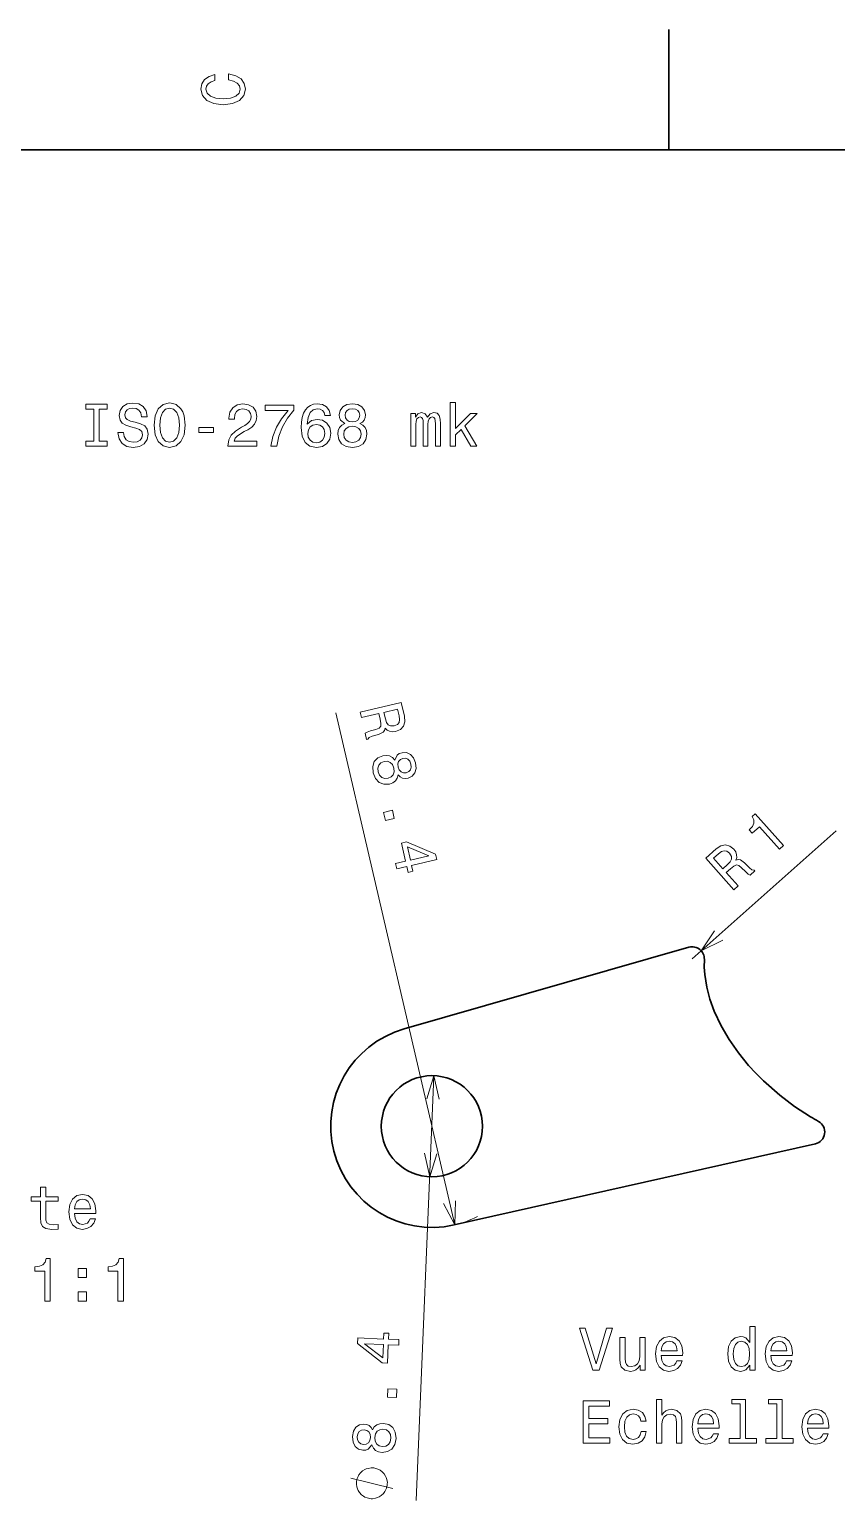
# Model space of a CAD drawing. Extents: x 0 to 297, y 0 to 210.
# Drawn here: x 95.4 to 162.4, y 87.9 to 210 of the extents above; entities that cross this region are included whole.
import ezdxf

# ---------------------------------------------------------------- set-up
doc = ezdxf.new("R2010")
doc.units = 0

msp = doc.modelspace()

# ---------------------------------------------------------------- linework, layer by layer
at = {"color": 7, "lineweight": 35, "ltscale": 0.25}
msp.add_line((148.5, 200), (148.5, 210), dxfattribs=at)
at = {"color": 7, "lineweight": 35}
for p, q in [((287, 200), (10, 200)), ((150.172577, 133.792969), (126.504784, 127.011353)), ((130.660187, 110.740669), (160.668304, 117.483749))]:
    msp.add_line(p, q, dxfattribs=at)
at = {"color": 7, "lineweight": 13}
for p, q in [((130.722748, 110.754974), (120.831398, 153.252991)), ((127.527107, 87.858185), (128.992935, 123.132683))]:
    msp.add_line(p, q, dxfattribs=at)
at = {"color": 7, "lineweight": 13, "ltscale": 0.4}
msp.add_line((150.448029, 132.83165), (162.397568, 143.471603), dxfattribs=at)
at = {"color": 7, "lineweight": 13}
for points in [[(111.93206, 205.817017), (112.35569, 205.716141), (112.658287, 205.549713), (112.844887, 205.317734), (112.905403, 205.045395), (112.814629, 204.71759), (112.54229, 204.460388), (112.098488, 204.28891), (111.483215, 204.233429), (110.872986, 204.28891), (110.424141, 204.455338), (110.151802, 204.71254), (110.055984, 205.045395), (110.106415, 205.287476), (110.247627, 205.494247), (110.474571, 205.655624), (110.787247, 205.766571), (110.787247, 206.245682), (110.308144, 206.094391), (109.94503, 205.832138), (109.718086, 205.474075), (109.637398, 205.045395), (109.763474, 204.510818), (110.116501, 204.10231), (110.696472, 203.840057), (111.483215, 203.749283), (112.269958, 203.840057), (112.84993, 204.10231), (113.208, 204.510818), (113.329041, 205.045395), (113.233215, 205.51442), (112.965927, 205.892654), (112.527161, 206.159943), (111.93206, 206.301163)], [(100.734573, 175.815155), (100.089035, 175.815155), (100.089035, 175.391525), (101.844078, 175.391525), (101.844078, 175.815155), (101.198547, 175.815155), (101.198547, 178.467896), (101.844078, 178.467896), (101.844078, 178.891525), (100.089035, 178.891525), (100.089035, 178.467896), (100.734573, 178.467896)], [(103.205757, 176.546417), (102.746819, 176.546417), (102.847687, 176.011841), (103.099846, 175.618469), (103.488174, 175.381439), (104.012672, 175.2957), (104.532127, 175.376389), (104.920456, 175.598297), (105.167572, 175.946274), (105.258347, 176.405212), (105.182701, 176.818756), (104.970886, 177.086044), (104.627945, 177.262558), (104.169014, 177.393692), (103.775642, 177.489502), (103.518433, 177.600464), (103.372185, 177.761841), (103.32679, 178.014008), (103.372185, 178.240952), (103.503304, 178.412415), (103.705032, 178.528412), (103.982414, 178.568756), (104.264832, 178.518326), (104.486732, 178.382156), (104.632988, 178.155212), (104.70359, 177.84758), (105.162529, 177.84758), (105.162529, 177.857666), (105.081833, 178.331726), (104.844803, 178.684753), (104.471603, 178.906662), (103.967285, 178.9823), (103.51339, 178.906662), (103.160362, 178.694839), (102.933418, 178.367035), (102.85273, 177.943405), (102.918289, 177.565155), (103.109932, 177.307953), (103.412529, 177.136475), (103.826073, 177.005356), (104.234573, 176.889359), (104.542213, 176.778412), (104.728813, 176.617035), (104.794373, 176.354782), (104.733856, 176.087494), (104.577515, 175.885757), (104.340485, 175.759674), (104.032845, 175.71933), (103.689903, 175.774811), (103.427658, 175.936188), (103.26123, 176.198441)], [(105.7425, 177.141525), (105.833282, 176.354782), (106.095528, 175.774811), (106.504028, 175.416748), (107.038612, 175.2957), (107.568153, 175.416748), (107.981697, 175.774811), (108.238899, 176.354782), (108.334717, 177.141525), (108.238899, 177.923233), (108.127945, 178.240952), (107.981697, 178.503204), (107.568153, 178.861267), (107.315987, 178.952042), (107.038612, 178.98735), (106.498985, 178.861267), (106.090485, 178.50824), (105.833282, 177.928268)], [(106.226654, 177.141525), (106.282127, 177.751755), (106.448555, 178.200607), (106.705757, 178.472931), (107.038612, 178.568756), (107.366417, 178.472931), (107.623627, 178.195557), (107.790054, 177.746719), (107.850571, 177.141525), (107.790054, 176.531296), (107.623627, 176.082443), (107.366417, 175.81012), (107.038612, 175.71933), (106.705757, 175.81012), (106.448555, 176.082443), (106.282127, 176.526245)], [(111.880112, 175.391525), (114.285736, 175.391525), (114.285736, 175.825241), (112.384438, 175.825241), (112.490349, 176.062271), (112.671906, 176.258957), (113.231697, 176.617035), (113.529251, 176.768326), (113.862106, 176.985184), (114.099136, 177.23735), (114.235306, 177.534897), (114.285736, 177.872787), (114.199997, 178.296417), (113.962967, 178.629272), (113.599854, 178.841095), (113.130836, 178.916748), (112.646683, 178.831009), (112.278534, 178.593979), (112.041496, 178.215729), (111.960808, 177.716446), (111.960808, 177.645844), (112.419739, 177.645844), (112.419739, 177.686188), (112.465126, 178.029129), (112.601295, 178.281296), (112.818153, 178.442673), (113.105621, 178.498154), (113.398125, 178.447723), (113.614983, 178.32164), (113.756195, 178.124954), (113.806625, 177.877838), (113.771324, 177.645844), (113.675507, 177.449158), (113.514122, 177.277695), (113.292221, 177.126389), (112.994667, 176.965012), (112.500435, 176.652328), (112.152451, 176.319473), (111.945679, 175.916016), (111.880112, 175.406662)], [(115.445679, 175.391525), (115.955048, 175.391525), (116.121475, 176.223663), (116.413979, 177.00032), (116.827522, 177.721497), (117.367149, 178.397293), (117.367149, 178.815872), (114.966576, 178.815872), (114.966576, 178.356949), (116.883003, 178.356949), (116.328247, 177.676102), (115.90966, 176.965012), (115.617149, 176.208527)], [(120.393089, 177.948441), (120.297272, 178.356949), (120.075363, 178.659531), (119.73243, 178.851181), (119.28862, 178.916748), (118.991074, 178.881439), (118.733864, 178.785614), (118.50692, 178.629272), (118.315277, 178.407379), (118.163986, 178.130005), (118.053032, 177.792099), (117.98243, 177.393692), (117.962257, 176.944839), (118.042946, 176.228699), (118.290062, 175.709244), (118.688477, 175.396576), (119.233147, 175.290665), (119.722343, 175.381439), (120.095543, 175.618469), (120.337616, 175.991669), (120.423347, 176.465729), (120.337616, 176.944839), (120.105629, 177.312988), (119.747559, 177.544983), (119.303749, 177.625671), (118.824646, 177.524811), (118.466576, 177.23735), (118.542229, 177.792099), (118.703606, 178.190521), (118.950729, 178.427551), (119.293663, 178.50824), (119.54583, 178.467896), (119.737473, 178.361984), (119.863548, 178.185471), (119.929115, 177.948441)], [(121.593384, 177.277695), (121.336174, 177.136475), (121.15966, 176.939789), (121.048714, 176.692673), (121.013412, 176.395126), (121.094101, 175.946274), (121.326088, 175.598297), (121.70433, 175.376389), (122.218742, 175.290665), (122.728104, 175.376389), (123.106346, 175.598297), (123.338341, 175.946274), (123.424072, 176.395126), (123.383728, 176.692673), (123.277817, 176.939789), (123.09626, 177.136475), (122.844101, 177.277695), (123.04583, 177.398727), (123.187042, 177.565155), (123.272774, 177.766891), (123.303032, 178.014008), (123.222343, 178.37207), (123.010529, 178.659531), (122.667587, 178.84613), (122.218742, 178.916748), (121.764847, 178.84613), (121.421913, 178.659531), (121.205055, 178.37207), (121.129402, 178.014008), (121.154617, 177.766891), (121.240356, 177.565155)], [(121.608513, 177.973663), (121.648857, 178.195557), (121.76989, 178.367035), (121.961533, 178.472931), (122.218742, 178.51329), (122.470901, 178.472931), (122.662544, 178.367035), (122.783585, 178.195557), (122.828972, 177.973663), (122.783585, 177.746719), (122.662544, 177.570206), (122.470901, 177.454208), (122.218742, 177.4189), (121.961533, 177.459244), (121.76989, 177.570206), (121.648857, 177.746719)], [(130.343384, 175.391525), (130.787201, 175.391525), (130.787201, 176.344696), (131.25116, 176.793549), (132.048004, 175.391525), (132.547272, 175.391525), (131.553772, 177.101181), (132.572495, 178.099731), (132.012695, 178.099731), (130.787201, 176.879272), (130.787201, 179.012558), (130.343384, 179.012558)], [(119.934158, 176.460693), (119.878677, 176.14296), (119.737473, 175.900894), (119.510521, 175.739502), (119.228104, 175.689072), (118.930557, 175.739502), (118.703606, 175.895844), (118.557358, 176.137924), (118.511963, 176.455643), (118.562401, 176.768326), (118.703606, 177.005356), (118.9356, 177.156662), (119.248276, 177.212128), (119.520615, 177.156662), (119.737473, 177.010406), (119.878677, 176.773376)], [(127.070335, 175.391525), (127.478836, 175.391525), (127.478836, 177.202042), (127.504051, 177.47438), (127.579697, 177.671066), (127.695694, 177.787064), (127.846992, 177.832443), (127.968025, 177.792099), (128.048721, 177.691238), (128.089066, 177.51976), (128.104187, 177.292816), (128.104187, 175.391525), (128.487488, 175.391525), (128.487488, 177.202042), (128.512695, 177.46933), (128.588348, 177.666016), (128.709381, 177.787064), (128.860687, 177.832443), (128.98172, 177.792099), (129.062408, 177.691238), (129.112839, 177.292816), (129.112839, 175.391525), (129.521332, 175.391525), (129.521332, 177.262558), (129.496124, 177.650894), (129.415436, 177.948441), (129.254059, 178.130005), (128.991791, 178.195557), (128.684174, 178.094696), (128.447144, 177.802185), (128.260529, 178.089645), (127.947853, 178.195557), (127.660393, 178.094696), (127.463707, 177.812271), (127.463707, 178.099731), (127.070335, 178.099731)], [(109.464409, 176.546417), (110.684868, 176.546417), (110.684868, 176.944839), (109.464409, 176.944839)], [(121.497559, 176.405212), (121.542946, 176.672501), (121.689201, 176.874237), (121.916145, 177.005356), (122.218742, 177.050751), (122.516289, 177.005356), (122.74324, 176.874237), (122.889488, 176.672501), (122.939926, 176.405212), (122.889488, 176.117752), (122.74324, 175.900894), (122.516289, 175.759674), (122.218742, 175.714294), (121.916145, 175.759674), (121.689201, 175.900894), (121.542946, 176.117752)], [(122.868507, 153.323242), (122.974831, 152.866425), (124.414024, 153.201401), (124.522636, 152.734772), (124.587929, 152.387497), (124.569458, 152.155365), (124.434807, 151.999756), (124.156433, 151.883179), (123.720078, 151.755737), (123.437134, 151.658813), (123.278931, 151.559845), (123.398972, 151.044098), (123.492302, 151.065826), (123.603539, 151.210815), (123.849815, 151.309555), (124.391945, 151.471985), (124.780205, 151.650375), (124.881622, 151.793076), (124.933792, 151.991623), (125.102318, 151.82373), (125.306244, 151.726196), (125.542953, 151.688095), (125.810143, 151.719208), (126.206741, 151.884018), (126.470459, 152.152512), (126.581665, 152.520142), (126.542625, 152.977081), (126.27739, 154.116653)], [(126.095383, 153.007614), (126.135651, 152.701126), (126.091484, 152.468201), (125.950432, 152.295563), (125.690567, 152.188477), (125.394241, 152.17128), (125.19146, 152.263885), (125.050453, 152.469269), (124.953865, 152.772995), (124.831543, 153.298584), (125.966202, 153.562668)], [(125.733673, 149.333572), (125.537834, 149.552078), (125.306259, 149.679413), (125.040421, 149.731445), (124.742615, 149.69838), (124.323746, 149.518036), (124.037407, 149.213211), (123.907028, 148.79451), (123.940132, 148.274063), (124.139107, 147.797394), (124.440971, 147.479294), (124.832489, 147.33223), (125.289085, 147.350479), (125.56974, 147.457214), (125.786423, 147.616394), (125.936829, 147.837814), (126.017204, 148.115417), (126.180817, 147.946381), (126.374924, 147.846573), (126.590836, 147.808792), (126.838379, 147.835342), (127.168839, 147.995102), (127.400803, 148.266571), (127.504799, 148.642883), (127.471817, 149.096054), (127.300156, 149.522125), (127.04068, 149.813828), (126.71154, 149.959885), (126.345642, 149.952393), (126.110672, 149.871811), (125.933632, 149.742584)], [(124.86219, 149.229126), (125.132813, 149.245514), (125.362442, 149.148788), (125.541595, 148.957474), (125.654404, 148.67305), (125.677643, 148.372955), (125.601379, 148.122192), (125.438057, 147.934021), (125.189156, 147.82431), (124.897743, 147.808258), (124.653374, 147.90155), (124.464394, 148.090576), (124.352737, 148.370087), (124.328354, 148.675095), (124.414436, 148.928146), (124.592499, 149.119751)], [(126.414955, 149.476608), (126.640228, 149.48761), (126.834671, 149.4086), (126.981262, 149.245956), (127.078865, 149.004593), (127.096733, 148.749847), (127.037025, 148.539185), (126.897453, 148.382431), (126.69162, 148.287918), (126.460289, 148.280685), (126.260941, 148.358551), (126.104515, 148.518921), (126.01297, 148.7565), (125.993965, 149.016159), (126.058578, 149.227966), (126.203064, 149.385864)], [(124.806404, 144.997086), (124.964172, 144.319229), (125.696053, 144.489578), (125.538284, 145.167419)], [(157.679321, 141.948364), (158.022064, 142.253555), (155.677811, 144.886353), (155.421692, 144.658295), (155.558472, 144.368179), (155.560379, 144.093018), (155.433716, 143.818161), (155.174286, 143.533142), (155.412399, 143.265732), (156.022583, 143.809036)], [(125.79509, 140.749237), (125.89798, 140.307159), (126.742828, 140.503799), (126.85601, 140.017517), (127.24897, 140.108978), (127.135788, 140.595261), (129.233185, 141.083435), (129.12915, 141.530411), (126.723503, 142.544617), (126.291252, 142.444016), (126.639938, 140.945877)], [(126.780235, 142.122879), (128.560501, 141.392883), (127.032898, 141.037338)], [(153.892899, 138.57692), (154.243179, 138.888809), (153.260544, 139.992401), (153.618362, 140.311005), (153.892075, 140.53447), (154.104752, 140.629303), (154.305817, 140.585495), (154.541351, 140.396805), (154.86203, 140.074585), (155.082489, 139.872482), (155.245071, 139.780899), (155.640564, 140.133041), (155.576843, 140.204605), (155.396301, 140.232941), (155.191772, 140.401962), (154.789795, 140.800339), (154.447403, 141.055939), (154.273575, 141.076736), (154.074265, 141.027573), (154.141083, 141.255875), (154.129166, 141.481613), (154.049393, 141.707703), (153.894241, 141.92746), (153.559799, 142.196884), (153.197861, 142.300034), (152.821823, 142.221817), (152.43924, 141.968933), (151.565399, 141.190872)], [(152.626373, 141.561584), (152.876251, 141.743561), (153.101929, 141.816223), (153.321014, 141.774933), (153.539368, 141.597961), (153.696213, 141.345963), (153.711899, 141.123596), (153.599014, 140.90152), (153.378494, 140.671402), (152.975464, 140.312561), (152.20076, 141.182617)], [(96.309654, 112.71125), (96.309654, 111.354622), (96.339912, 110.915855), (96.481125, 110.613266), (96.76355, 110.436752), (97.242653, 110.376236), (97.767151, 110.401451), (97.767151, 110.784737), (97.383865, 110.754471), (97.035873, 110.794823), (96.849281, 110.920898), (96.768585, 111.132713), (96.753464, 111.430267), (96.753464, 112.71125), (97.767151, 112.71125), (97.767151, 113.089485), (96.753464, 113.089485), (96.753464, 113.881279), (96.309654, 113.881279), (96.309654, 113.089485), (95.543083, 113.089485), (95.543083, 112.71125)], [(99.138901, 111.697556), (100.914124, 111.697556), (100.919159, 111.904327), (100.83847, 112.484299), (100.61657, 112.918022), (100.263542, 113.180267), (99.794525, 113.276085), (99.335587, 113.175224), (98.982559, 112.892799), (98.755615, 112.433868), (98.674927, 111.828682), (98.75058, 111.208366), (98.977524, 110.754471), (99.3255, 110.472054), (99.779388, 110.376236), (100.172768, 110.441795), (100.495529, 110.613266), (100.732559, 110.885597), (100.868729, 111.248711), (100.42997, 111.248711), (100.339188, 111.046982), (100.208069, 110.895683), (99.834869, 110.774651), (99.547409, 110.830124), (99.330551, 111.006638), (99.189331, 111.294098), (99.138901, 111.682426)], [(99.138901, 112.070755), (99.194382, 112.418739), (99.330551, 112.675941), (99.537323, 112.832283), (99.809654, 112.887756), (100.07695, 112.832283), (100.283722, 112.675941), (100.409798, 112.418739), (100.455185, 112.070755)], [(96.667725, 104.425224), (97.126656, 104.425224), (97.126656, 107.950439), (96.783722, 107.950439), (96.69294, 107.642807), (96.511383, 107.436035), (96.234009, 107.314995), (95.850723, 107.274651), (95.850723, 106.91658), (96.667725, 106.91658)], [(102.739769, 104.425224), (103.1987, 104.425224), (103.1987, 107.950439), (102.855759, 107.950439), (102.764984, 107.642807), (102.583427, 107.436035), (102.306046, 107.314995), (101.92276, 107.274651), (101.92276, 106.91658), (102.739769, 106.91658)], [(99.446541, 106.381996), (100.142502, 106.381996), (100.142502, 107.133438), (99.446541, 107.133438)], [(99.446541, 104.425224), (100.142502, 104.425224), (100.142502, 105.176666), (99.446541, 105.176666)], [(126.061691, 100.764252), (126.080536, 101.217751), (125.213852, 101.253769), (125.234581, 101.752617), (124.831467, 101.769371), (124.810738, 101.270523), (122.659142, 101.359932), (122.640083, 100.90139), (124.687721, 99.281837), (125.131142, 99.263412), (125.195007, 100.80027)], [(143.329346, 102.184715), (142.451813, 99.20417), (141.549088, 102.184715), (141.069977, 102.184715), (142.199661, 98.679672), (142.703979, 98.679672), (143.808441, 102.184715)], [(146.531784, 101.387886), (146.087982, 101.387886), (146.087982, 99.824486), (146.037552, 99.461372), (145.891296, 99.199127), (145.664352, 99.037743), (145.366806, 98.987312), (145.129776, 99.027657), (144.97847, 99.148689), (144.892746, 99.355461), (144.872574, 99.647972), (144.872574, 101.387886), (144.428772, 101.387886), (144.428772, 99.607628), (144.443893, 99.249557), (144.539719, 98.952003), (144.83223, 98.679672), (145.301239, 98.583855), (145.553406, 98.619156), (145.770264, 98.70993), (145.956863, 98.866272), (146.108154, 99.093216), (146.108154, 98.679672), (146.531784, 98.679672)], [(147.86824, 99.905174), (149.643463, 99.905174), (149.648499, 100.111946), (149.56781, 100.691917), (149.345917, 101.125641), (148.992889, 101.387886), (148.523865, 101.483704), (148.064926, 101.382843), (147.711899, 101.100418), (147.484955, 100.641487), (147.404266, 100.036301), (147.479919, 99.415985), (147.706863, 98.96209), (148.05484, 98.679672), (148.508728, 98.583855), (148.9021, 98.649414), (149.224869, 98.820885), (149.461899, 99.093216), (149.598068, 99.456329), (149.159317, 99.456329), (149.068527, 99.254601), (148.937408, 99.103302), (148.564209, 98.982269), (148.276749, 99.037743), (148.059891, 99.214256), (147.918671, 99.501717), (147.86824, 99.890045)], [(155.216232, 99.098259), (155.216232, 98.679672), (155.660034, 98.679672), (155.660034, 102.300713), (155.221268, 102.300713), (155.221268, 100.974342), (154.883377, 101.357628), (154.676605, 101.448402), (154.439575, 101.483704), (154.010895, 101.382843), (153.67804, 101.100418), (153.461182, 100.64653), (153.385544, 100.036301), (153.461182, 99.426071), (153.67804, 98.967133), (154.010895, 98.679672), (154.439575, 98.583855), (154.676605, 98.619156), (154.888412, 98.70993)], [(156.976318, 99.905174), (158.751526, 99.905174), (158.756577, 100.111946), (158.675888, 100.691917), (158.453979, 101.125641), (158.100952, 101.387886), (157.631927, 101.483704), (157.173004, 101.382843), (156.819977, 101.100418), (156.593033, 100.641487), (156.512344, 100.036301), (156.587982, 99.415985), (156.814926, 98.96209), (157.162918, 98.679672), (157.616806, 98.583855), (158.010178, 98.649414), (158.332947, 98.820885), (158.569977, 99.093216), (158.706146, 99.456329), (158.26738, 99.456329), (158.176605, 99.254601), (158.045471, 99.103302), (157.672287, 98.982269), (157.384811, 99.037743), (157.167953, 99.214256), (157.026749, 99.501717), (156.976318, 99.890045)], [(124.745621, 99.70343), (123.224808, 100.882141), (124.791893, 100.817017)], [(147.86824, 100.278374), (147.923721, 100.626358), (148.059891, 100.88356), (148.266663, 101.039902), (148.539001, 101.095375), (148.80629, 101.039902), (149.013062, 100.88356), (149.139145, 100.626358), (149.184525, 100.278374)], [(154.515213, 101.085289), (154.807724, 101.014687), (155.029633, 100.818001), (155.160751, 100.490189), (155.211182, 100.036301), (155.160751, 99.57737), (155.029633, 99.249557), (154.807724, 99.047829), (154.515213, 98.982269), (154.237839, 99.047829), (154.026031, 99.249557), (153.884811, 99.582413), (153.839432, 100.036301), (153.884811, 100.485146), (154.026031, 100.812958), (154.237839, 101.014687)], [(156.976318, 100.278374), (157.031784, 100.626358), (157.167953, 100.88356), (157.374725, 101.039902), (157.647064, 101.095375), (157.914352, 101.039902), (158.121124, 100.88356), (158.247208, 100.626358), (158.292603, 100.278374)], [(125.880615, 96.406631), (125.909508, 97.101997), (125.158714, 97.133194), (125.129822, 96.437828)], [(141.392746, 92.632843), (143.611755, 92.632843), (143.611755, 93.056473), (141.85672, 93.056473), (141.85672, 94.241631), (143.42012, 94.241631), (143.42012, 94.660217), (141.85672, 94.660217), (141.85672, 95.709213), (143.571411, 95.709213), (143.571411, 96.132843), (141.392746, 96.132843)], [(146.168671, 94.443359), (146.607437, 94.443359), (146.516663, 94.846817), (146.299805, 95.164543), (145.961899, 95.361229), (145.523148, 95.436874), (145.039001, 95.336014), (144.670837, 95.053589), (144.438858, 94.594658), (144.358154, 93.979385), (144.433807, 93.369156), (144.660751, 92.91526), (145.018829, 92.632843), (145.508011, 92.537025), (145.941727, 92.612671), (146.279633, 92.824486), (146.511612, 93.157341), (146.612488, 93.601143), (146.188858, 93.601143), (146.113205, 93.318726), (145.971985, 93.106903), (145.770264, 92.975784), (145.523148, 92.93544), (145.215515, 93.000999), (144.993607, 93.202728), (144.857437, 93.53054), (144.812042, 93.994514), (144.857437, 94.448402), (144.998642, 94.776215), (145.225601, 94.977943), (145.523148, 95.048546), (145.785385, 95.003159), (145.982086, 94.887169), (146.113205, 94.695526)], [(147.479919, 92.632843), (147.923721, 92.632843), (147.923721, 94.196243), (147.969116, 94.554314), (148.115356, 94.816559), (148.342316, 94.977943), (148.644897, 95.03846), (148.886978, 94.988029), (149.038269, 94.85186), (149.113922, 94.624916), (149.139145, 94.322327), (149.139145, 92.632843), (149.582947, 92.632843), (149.582947, 94.413101), (149.562775, 94.771172), (149.471985, 95.068726), (149.174438, 95.341057), (148.710464, 95.436874), (148.458298, 95.401573), (148.24144, 95.305756), (148.059891, 95.154457), (147.923721, 94.947685), (147.923721, 96.253883), (147.479919, 96.253883)], [(150.904266, 93.858345), (152.679489, 93.858345), (152.684525, 94.065117), (152.603836, 94.645088), (152.381927, 95.078812), (152.028915, 95.341057), (151.559891, 95.436874), (151.100952, 95.336014), (150.747925, 95.053589), (150.520981, 94.594658), (150.440292, 93.989471), (150.515945, 93.369156), (150.742889, 92.91526), (151.090866, 92.632843), (151.544754, 92.537025), (151.938126, 92.602585), (152.260895, 92.774055), (152.497925, 93.046387), (152.634094, 93.4095), (152.195343, 93.4095), (152.104553, 93.207771), (151.973434, 93.056473), (151.600235, 92.93544), (151.312775, 92.990913), (151.095917, 93.167427), (150.954697, 93.454887), (150.904266, 93.843216)], [(154.434525, 95.880684), (154.434525, 93.006042), (153.521698, 93.006042), (153.521698, 92.632843), (155.786118, 92.632843), (155.786118, 93.006042), (154.878326, 93.006042), (154.878326, 96.253883), (153.738556, 96.253883), (153.738556, 95.880684)], [(157.470551, 95.880684), (157.470551, 93.006042), (156.557724, 93.006042), (156.557724, 92.632843), (158.822144, 92.632843), (158.822144, 93.006042), (157.914352, 93.006042), (157.914352, 96.253883), (156.774582, 96.253883), (156.774582, 95.880684)], [(160.012344, 93.858345), (161.787552, 93.858345), (161.792603, 94.065117), (161.711914, 94.645088), (161.490005, 95.078812), (161.136978, 95.341057), (160.667953, 95.436874), (160.20903, 95.336014), (159.856003, 95.053589), (159.629059, 94.594658), (159.548355, 93.989471), (159.624008, 93.369156), (159.850952, 92.91526), (160.198944, 92.632843), (160.652832, 92.537025), (161.046204, 92.602585), (161.368973, 92.774055), (161.606003, 93.046387), (161.742157, 93.4095), (161.303406, 93.4095), (161.212631, 93.207771), (161.081497, 93.056473), (160.708298, 92.93544), (160.420837, 92.990913), (160.203979, 93.167427), (160.062775, 93.454887), (160.012344, 93.843216)], [(123.829437, 92.475006), (123.959846, 92.212158), (124.149033, 92.027634), (124.391335, 91.906517), (124.687164, 91.858887), (125.138977, 91.920876), (125.496284, 92.138214), (125.733704, 92.50692), (125.840721, 93.017326), (125.776207, 93.529816), (125.570206, 93.916939), (125.232155, 94.163177), (124.787254, 94.267471), (124.488281, 94.239517), (124.236984, 94.143959), (124.032928, 93.970726), (123.881371, 93.724648), (123.768814, 93.931229), (123.608391, 94.079224), (123.410393, 94.173264), (123.164749, 94.213753), (122.803635, 94.147995), (122.507622, 93.948303), (122.306946, 93.613403), (122.217766, 93.167877), (122.26947, 92.711449), (122.441666, 92.361053), (122.719879, 92.132446), (123.074501, 92.042), (123.322449, 92.056931), (123.527565, 92.134216)], [(150.904266, 94.231544), (150.959747, 94.579529), (151.095917, 94.836731), (151.302689, 94.993073), (151.575012, 95.048546), (151.842316, 94.993073), (152.049088, 94.836731), (152.175156, 94.579529), (152.220551, 94.231544)], [(160.012344, 94.231544), (160.06781, 94.579529), (160.203979, 94.836731), (160.410751, 94.993073), (160.68309, 95.048546), (160.950378, 94.993073), (161.15715, 94.836731), (161.283234, 94.579529), (161.328613, 94.231544)], [(123.134705, 92.519012), (122.914665, 92.568542), (122.748367, 92.696594), (122.650513, 92.892471), (122.62088, 93.151123), (122.671661, 93.401398), (122.785431, 93.58847), (122.961777, 93.702286), (123.185371, 93.738426), (123.41024, 93.683655), (123.581573, 93.555389), (123.689514, 93.3591), (123.714317, 93.10569), (123.663322, 92.85038), (123.54451, 92.663513), (123.363129, 92.549904)], [(124.697189, 92.34304), (124.432007, 92.39949), (124.236526, 92.553993), (124.114937, 92.786186), (124.082153, 93.090401), (124.139854, 93.385811), (124.280289, 93.607117), (124.487915, 93.744873), (124.757072, 93.784164), (125.042191, 93.721832), (125.252792, 93.566704), (125.38446, 93.334091), (125.417458, 93.034912), (125.359543, 92.734467), (125.20903, 92.51358), (124.98629, 92.376457)], [(123.886909, 90.578331), (123.77034, 90.583176), (123.53479, 90.534576), (123.357513, 90.483566), (123.238525, 90.430122), (123.058838, 90.320824), (122.876717, 90.153244), (122.752892, 89.983231), (122.689758, 89.869095), (122.624214, 89.696663), (122.556244, 89.465958), (122.551399, 89.349388), (122.546555, 89.232819), (122.595146, 88.997269), (122.646164, 88.819992), (122.699608, 88.701004), (122.808907, 88.521317), (122.976486, 88.339203), (123.146492, 88.21537), (123.260635, 88.152237), (123.433067, 88.086693), (123.663773, 88.018723), (123.780342, 88.013878), (123.896904, 88.009033), (124.132462, 88.057632), (124.309731, 88.108643), (124.428719, 88.162086), (124.608414, 88.271385), (124.790527, 88.438965), (124.91436, 88.608978), (124.977486, 88.723114), (125.043037, 88.895546), (125.111008, 89.126251), (125.115852, 89.242821), (125.120697, 89.35939), (125.072098, 89.59494), (125.02108, 89.772217), (124.967644, 89.891205), (124.858345, 90.070892), (124.690758, 90.253006), (124.520752, 90.376839), (124.406609, 90.439972), (124.234184, 90.505516), (124.003471, 90.573486)]]:
    msp.add_lwpolyline(points, close=True, dxfattribs=at)
for points in [[(152.293442, 135.167923), (151.19487, 133.496643), (152.981903, 134.39473)], [(129.429916, 121.181), (128.992935, 123.132683), (128.395538, 121.223984)], [(128.207199, 116.691605), (128.64418, 114.739922), (129.241577, 116.648621)], [(129.780655, 112.519196), (130.722748, 110.754974), (130.788986, 112.753883)], [(125.567581, 88.873749), (122.099663, 89.71846)]]:
    msp.add_lwpolyline(points, dxfattribs=at)
at = {"color": 7, "lineweight": 35}
msp.add_lwpolyline([(151.447052, 132.787704), (151.443375, 132.154694), (151.48587, 131.523117), (151.648056, 130.492737), (151.912521, 129.483398), (152.266037, 128.501907), (152.833115, 127.287048), (153.508759, 126.128654), (154.276947, 125.029175), (155.124847, 123.989998), (155.729263, 123.331093), (156.362045, 122.699471), (157.704315, 121.5187), (158.94873, 120.580513), (160.254257, 119.729385)], dxfattribs=at)
msp.add_circle((128.818558, 118.936302), 4.2, dxfattribs=at)
for centre, radius, start, end in [((150.448029, 132.83165), 1, 357.479198, 105.988772), ((128.818558, 118.936302), 8.4, 105.988772, 282.664486), ((172.179428, 139.448196), 23.044327, 238.836078, 240.799744), ((160.449066, 118.459419), 1, 282.664486, 60.799284)]:
    msp.add_arc(centre, radius, start, end, dxfattribs=at)
at = {"color": 7, "lineweight": 13}
msp.add_arc((128.818558, 118.936302), 8.4, 283.102247, 296.744102, dxfattribs=at)

doc.saveas('drawing.dxf')
